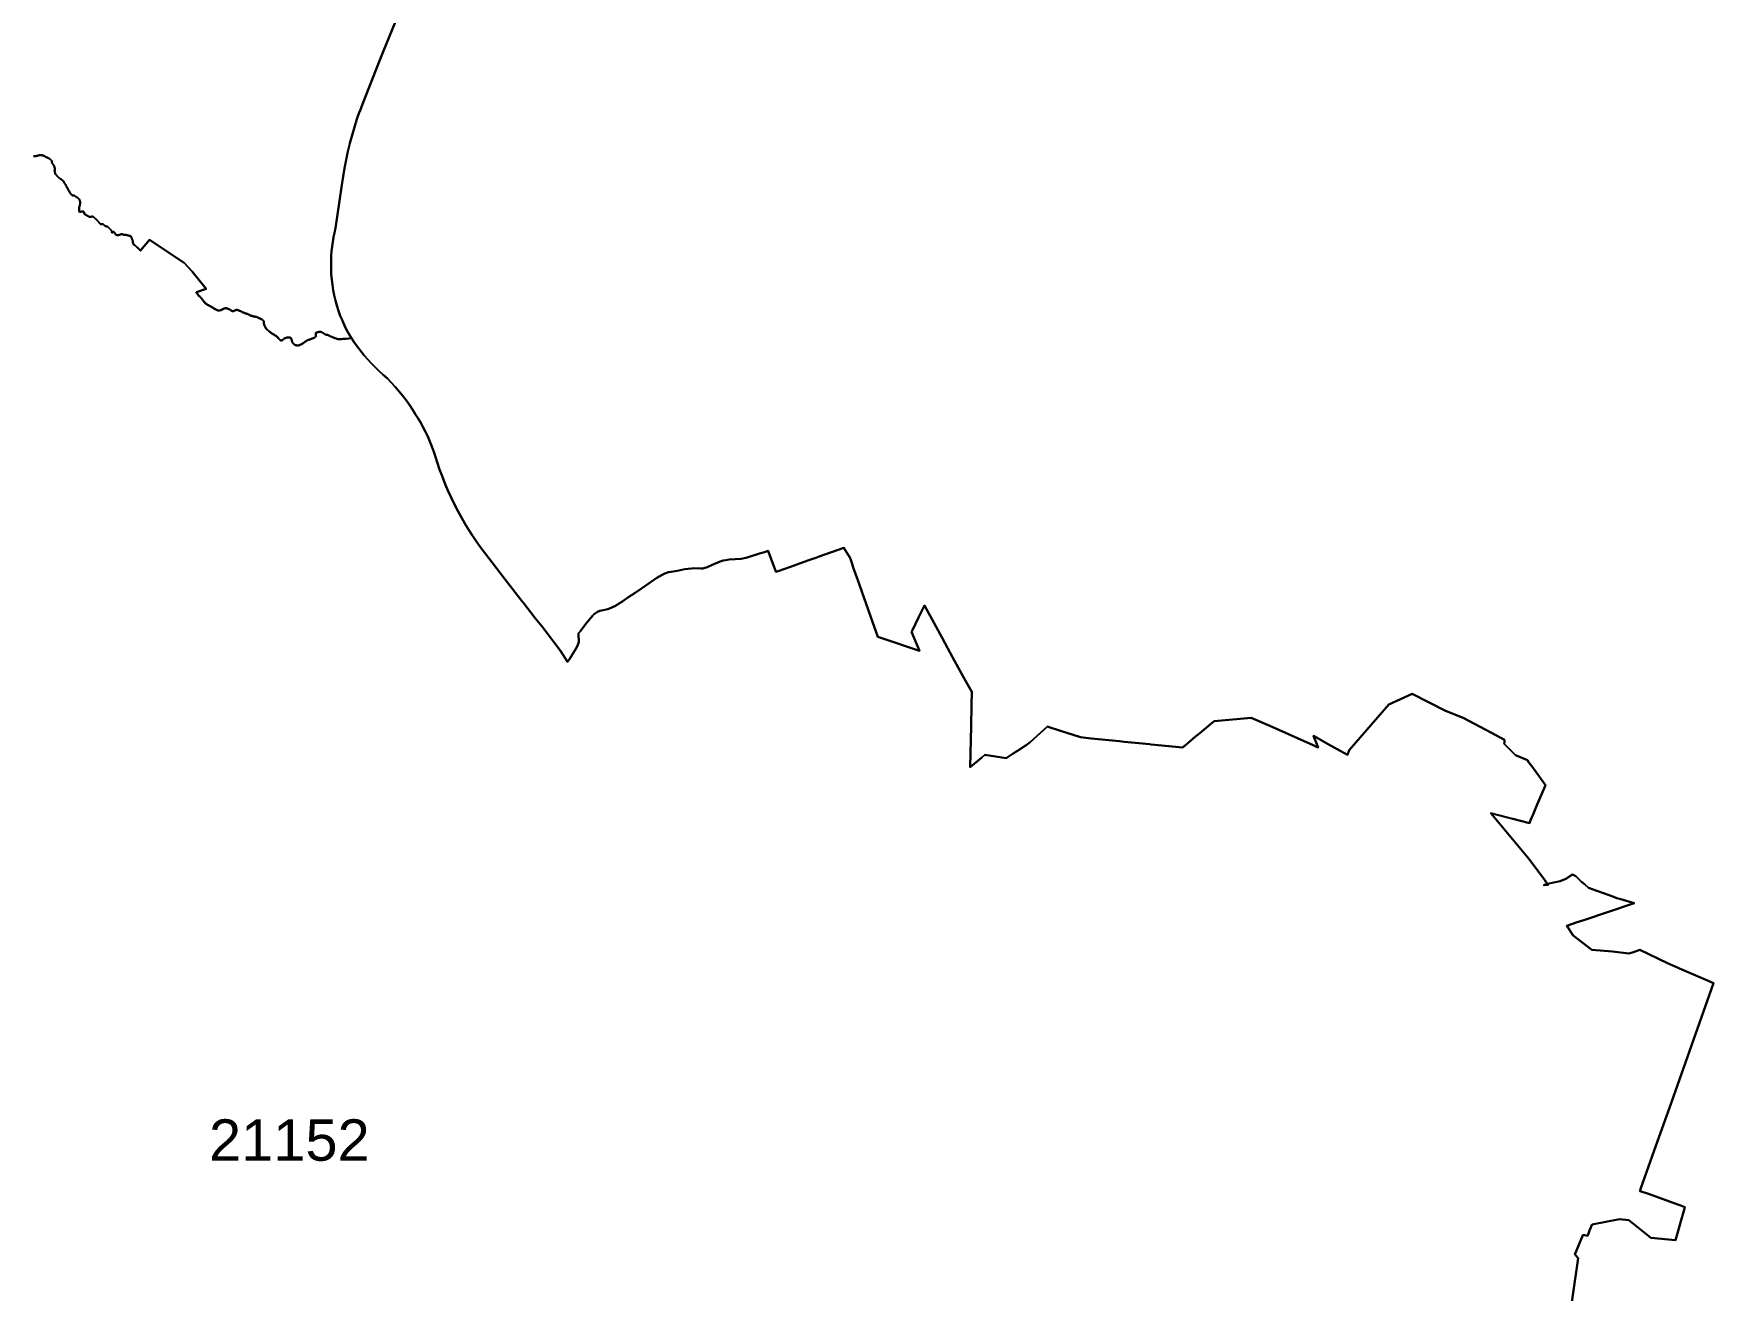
# Model space of a CAD drawing. Header units: inches. Extents: x 1341578 to 1502124, y 557203 to 748561.
# Drawn here: x 1399240 to 1420889, y 683758 to 699959 of the extents above; entities that cross this region are included whole.
import ezdxf
from ezdxf.enums import TextEntityAlignment as Align

# ---------------------------------------------------------------- set-up
doc = ezdxf.new("R2010")
doc.units = ezdxf.units.IN
doc.header["$MEASUREMENT"] = 0
doc.layers.add('Zipcode', color=7, linetype='Continuous')
doc.layers.add('ZipcodeAnno', color=7, linetype='Continuous')
doc.styles.add('Arial', font='arial.ttf')

msp = doc.modelspace()

# ---------------------------------------------------------------- linework, layer by layer
at = {"layer": 'Zipcode'}
for points in [[(1403902, 700117), (1403739, 699715), (1403696, 699608), (1403480, 699050), (1403443, 698954), (1403442, 698954), (1403406, 698858), (1403374, 698754), (1403374, 698754), (1403344, 698650), (1403344, 698650), (1403317, 698545), (1403317, 698544), (1403291, 698439), (1403268, 698333), (1403268, 698333), (1403248, 698226), (1403248, 698226), (1403229, 698119), (1403229, 698119), (1403213, 698011), (1403209, 697981), (1403130, 697450), (1403117, 697392), (1403105, 697334), (1403095, 697275), (1403087, 697216), (1403081, 697156), (1403081, 697156), (1403076, 697096), (1403076, 697096), (1403074, 697036), (1403074, 697036), (1403073, 696976), (1403074, 696914), (1403077, 696852), (1403082, 696790), (1403090, 696721), (1403090, 696721), (1403101, 696653), (1403101, 696653), (1403114, 696586), (1403114, 696586), (1403130, 696519), (1403130, 696519), (1403149, 696452), (1403149, 696452), (1403170, 696387), (1403170, 696387), (1403193, 696322), (1403193, 696322), (1403219, 696259), (1403219, 696258), (1403248, 696196), (1403248, 696196), (1403278, 696134), (1403278, 696134), (1403311, 696074), (1403338, 696032), (1403269, 696026), (1403248, 696025), (1403227, 696023), (1403210, 696022), (1403195, 696021), (1403182, 696021), (1403179, 696021), (1403175, 696021), (1403171, 696021), (1403166, 696021), (1403162, 696022), (1403158, 696022), (1403154, 696024), (1403150, 696024), (1403147, 696026), (1403145, 696026), (1403143, 696027), (1403137, 696029), (1403134, 696030), (1403131, 696031), (1403127, 696032), (1403124, 696033), (1403119, 696035), (1403115, 696037), (1403111, 696039), (1403108, 696040), (1403105, 696041), (1403102, 696042), (1403099, 696043), (1403095, 696044), (1403092, 696046), (1403088, 696047), (1403083, 696050), (1403080, 696051), (1403078, 696052), (1403074, 696054), (1403070, 696056), (1403067, 696056), (1403063, 696058), (1403059, 696059), (1403056, 696061), (1403052, 696063), (1403049, 696064), (1403046, 696066), (1403042, 696068), (1403039, 696070), (1403036, 696072), (1403033, 696073), (1403030, 696075), (1403027, 696076), (1403023, 696077), (1403020, 696077), (1403016, 696076), (1403013, 696076), (1403010, 696077), (1403007, 696077), (1403003, 696079), (1403000, 696081), (1402997, 696083), (1402994, 696085), (1402991, 696087), (1402988, 696089), (1402985, 696090), (1402982, 696092), (1402979, 696094), (1402976, 696097), (1402973, 696099), (1402970, 696101), (1402967, 696103), (1402964, 696105), (1402961, 696106), (1402959, 696108), (1402956, 696109), (1402953, 696110), (1402951, 696111), (1402939, 696113), (1402932, 696113), (1402924, 696113), (1402916, 696113), (1402909, 696112), (1402901, 696110), (1402889, 696108), (1402883, 696106), (1402879, 696102), (1402877, 696097), (1402877, 696087), (1402877, 696078), (1402877, 696078), (1402877, 696068), (1402876, 696060), (1402874, 696051), (1402868, 696044), (1402859, 696038), (1402854, 696036), (1402845, 696033), (1402837, 696030), (1402834, 696029), (1402827, 696027), (1402820, 696025), (1402819, 696025), (1402816, 696023), (1402812, 696022), (1402809, 696021), (1402806, 696019), (1402803, 696017), (1402799, 696016), (1402796, 696014), (1402792, 696013), (1402789, 696012), (1402785, 696011), (1402782, 696010), (1402778, 696010), (1402774, 696008), (1402771, 696007), (1402767, 696005), (1402765, 696003), (1402762, 696002), (1402758, 696000), (1402758, 696000), (1402751, 695995), (1402744, 695990), (1402737, 695985), (1402729, 695978), (1402723, 695973), (1402715, 695968), (1402707, 695963), (1402706, 695962), (1402699, 695958), (1402693, 695954), (1402685, 695950), (1402677, 695945), (1402668, 695942), (1402664, 695942), (1402661, 695941), (1402652, 695939), (1402644, 695939), (1402633, 695940), (1402626, 695941), (1402616, 695943), (1402608, 695947), (1402607, 695948), (1402605, 695949), (1402602, 695951), (1402599, 695953), (1402597, 695954), (1402594, 695957), (1402591, 695959), (1402589, 695962), (1402586, 695965), (1402584, 695967), (1402582, 695970), (1402580, 695972), (1402578, 695975), (1402576, 695978), (1402575, 695982), (1402573, 695985), (1402572, 695988), (1402571, 695992), (1402570, 695995), (1402569, 695999), (1402567, 696002), (1402566, 696006), (1402565, 696009), (1402564, 696013), (1402564, 696016), (1402563, 696019), (1402563, 696023), (1402561, 696027), (1402560, 696030), (1402560, 696030), (1402559, 696032), (1402557, 696033), (1402550, 696038), (1402543, 696041), (1402534, 696043), (1402526, 696043), (1402519, 696043), (1402512, 696042), (1402501, 696040), (1402493, 696038), (1402493, 696038), (1402493, 696038), (1402486, 696035), (1402477, 696032), (1402476, 696031), (1402470, 696028), (1402462, 696022), (1402457, 696016), (1402452, 696012), (1402452, 696011), (1402445, 696006), (1402438, 696004), (1402431, 696004), (1402428, 696004), (1402423, 696005), (1402418, 696011), (1402415, 696011), (1402409, 696014), (1402404, 696020), (1402397, 696030), (1402392, 696036), (1402387, 696043), (1402386, 696044), (1402380, 696050), (1402372, 696056), (1402371, 696057), (1402370, 696058), (1402363, 696062), (1402357, 696066), (1402351, 696069), (1402343, 696074), (1402335, 696079), (1402327, 696083), (1402319, 696088), (1402312, 696093), (1402306, 696098), (1402299, 696103), (1402292, 696109), (1402284, 696114), (1402277, 696120), (1402267, 696128), (1402259, 696135), (1402257, 696136), (1402254, 696140), (1402247, 696146), (1402242, 696150), (1402235, 696157), (1402231, 696164), (1402228, 696171), (1402223, 696180), (1402218, 696189), (1402215, 696198), (1402212, 696205), (1402212, 696208), (1402210, 696214), (1402210, 696215), (1402209, 696224), (1402208, 696230), (1402208, 696234), (1402208, 696240), (1402208, 696242), (1402209, 696250), (1402206, 696255), (1402205, 696256), (1402199, 696262), (1402192, 696268), (1402186, 696272), (1402177, 696277), (1402171, 696280), (1402164, 696284), (1402157, 696287), (1402151, 696290), (1402144, 696293), (1402137, 696295), (1402129, 696299), (1402119, 696303), (1402110, 696307), (1402102, 696310), (1402101, 696310), (1402092, 696312), (1402089, 696313), (1402084, 696313), (1402075, 696314), (1402067, 696315), (1402066, 696316), (1402061, 696317), (1402051, 696321), (1402045, 696323), (1402037, 696327), (1402036, 696327), (1402027, 696331), (1402017, 696336), (1402011, 696338), (1402003, 696342), (1401995, 696345), (1401986, 696348), (1401979, 696350), (1401971, 696353), (1401963, 696356), (1401953, 696360), (1401946, 696363), (1401939, 696366), (1401930, 696370), (1401921, 696375), (1401913, 696379), (1401905, 696383), (1401895, 696387), (1401885, 696390), (1401877, 696393), (1401872, 696395), (1401863, 696398), (1401854, 696398), (1401845, 696396), (1401838, 696393), (1401832, 696389), (1401825, 696384), (1401822, 696383), (1401817, 696381), (1401810, 696380), (1401801, 696381), (1401794, 696384), (1401785, 696390), (1401777, 696396), (1401774, 696398), (1401771, 696400), (1401770, 696401), (1401763, 696406), (1401756, 696409), (1401749, 696411), (1401741, 696414), (1401732, 696416), (1401723, 696418), (1401717, 696418), (1401710, 696418), (1401702, 696417), (1401695, 696416), (1401687, 696413), (1401679, 696408), (1401672, 696405), (1401664, 696400), (1401656, 696396), (1401648, 696393), (1401645, 696392), (1401638, 696389), (1401631, 696388), (1401621, 696388), (1401615, 696389), (1401614, 696390), (1401607, 696393), (1401606, 696394), (1401600, 696396), (1401591, 696401), (1401583, 696405), (1401576, 696409), (1401569, 696413), (1401561, 696419), (1401554, 696424), (1401553, 696425), (1401545, 696430), (1401539, 696434), (1401533, 696436), (1401531, 696438), (1401523, 696442), (1401514, 696447), (1401507, 696451), (1401499, 696455), (1401492, 696459), (1401483, 696464), (1401479, 696466), (1401475, 696469), (1401470, 696473), (1401463, 696477), (1401457, 696482), (1401450, 696488), (1401444, 696494), (1401437, 696501), (1401433, 696506), (1401428, 696514), (1401423, 696521), (1401418, 696528), (1401412, 696536), (1401406, 696544), (1401401, 696551), (1401394, 696558), (1401388, 696565), (1401380, 696572), (1401374, 696578), (1401366, 696585), (1401357, 696594), (1401351, 696602), (1401346, 696609), (1401343, 696613), (1401341, 696622), (1401339, 696626), (1401462, 696667), (1401282, 696893), (1401181, 697005), (1400732, 697300), (1400616, 697161), (1400614, 697164), (1400611, 697168), (1400606, 697173), (1400603, 697176), (1400599, 697180), (1400596, 697184), (1400592, 697187), (1400588, 697191), (1400583, 697196), (1400578, 697200), (1400573, 697204), (1400569, 697208), (1400565, 697212), (1400561, 697216), (1400557, 697221), (1400555, 697225), (1400550, 697229), (1400546, 697232), (1400541, 697232), (1400536, 697234), (1400531, 697238), (1400529, 697242), (1400526, 697247), (1400525, 697252), (1400523, 697259), (1400521, 697265), (1400520, 697270), (1400519, 697276), (1400518, 697282), (1400517, 697287), (1400516, 697293), (1400514, 697299), (1400512, 697304), (1400510, 697310), (1400507, 697315), (1400505, 697321), (1400503, 697326), (1400501, 697331), (1400499, 697336), (1400497, 697342), (1400493, 697347), (1400488, 697348), (1400487, 697349), (1400482, 697350), (1400476, 697351), (1400471, 697352), (1400465, 697355), (1400460, 697357), (1400455, 697358), (1400450, 697359), (1400444, 697360), (1400438, 697362), (1400433, 697363), (1400428, 697363), (1400422, 697364), (1400417, 697364), (1400411, 697364), (1400406, 697365), (1400400, 697367), (1400395, 697369), (1400389, 697371), (1400384, 697372), (1400378, 697372), (1400372, 697372), (1400367, 697372), (1400361, 697371), (1400357, 697369), (1400351, 697367), (1400346, 697365), (1400342, 697364), (1400336, 697362), (1400330, 697360), (1400325, 697360), (1400320, 697361), (1400314, 697361), (1400309, 697361), (1400304, 697363), (1400300, 697367), (1400297, 697372), (1400294, 697377), (1400291, 697382), (1400288, 697387), (1400285, 697392), (1400282, 697396), (1400278, 697400), (1400273, 697403), (1400268, 697403), (1400265, 697398), (1400261, 697394), (1400255, 697394), (1400250, 697396), (1400248, 697401), (1400248, 697407), (1400248, 697413), (1400246, 697418), (1400243, 697423), (1400239, 697427), (1400235, 697430), (1400230, 697434), (1400226, 697437), (1400226, 697438), (1400221, 697442), (1400218, 697446), (1400213, 697451), (1400209, 697456), (1400205, 697460), (1400201, 697464), (1400196, 697468), (1400191, 697471), (1400186, 697473), (1400180, 697474), (1400179, 697474), (1400175, 697474), (1400170, 697475), (1400165, 697477), (1400161, 697480), (1400157, 697483), (1400153, 697487), (1400149, 697491), (1400145, 697495), (1400140, 697498), (1400135, 697501), (1400130, 697502), (1400124, 697502), (1400119, 697502), (1400113, 697502), (1400108, 697502), (1400102, 697504), (1400098, 697507), (1400094, 697511), (1400090, 697515), (1400087, 697519), (1400083, 697524), (1400080, 697528), (1400076, 697532), (1400072, 697536), (1400068, 697540), (1400064, 697544), (1400061, 697549), (1400058, 697553), (1400054, 697557), (1400051, 697562), (1400047, 697566), (1400042, 697569), (1400037, 697571), (1400032, 697574), (1400028, 697579), (1400024, 697585), (1400021, 697589), (1400017, 697593), (1400014, 697597), (1400009, 697599), (1400003, 697600), (1399997, 697600), (1399992, 697600), (1399987, 697599), (1399981, 697599), (1399975, 697599), (1399969, 697599), (1399963, 697599), (1399958, 697599), (1399953, 697601), (1399947, 697603), (1399943, 697606), (1399938, 697609), (1399933, 697612), (1399928, 697616), (1399923, 697618), (1399917, 697621), (1399912, 697623), (1399906, 697625), (1399900, 697627), (1399895, 697630), (1399893, 697636), (1399893, 697641), (1399893, 697646), (1399893, 697652), (1399891, 697657), (1399889, 697662), (1399885, 697666), (1399880, 697666), (1399874, 697666), (1399868, 697666), (1399863, 697666), (1399858, 697665), (1399853, 697662), (1399848, 697660), (1399842, 697660), (1399836, 697661), (1399832, 697663), (1399828, 697668), (1399826, 697673), (1399826, 697678), (1399826, 697684), (1399826, 697689), (1399826, 697695), (1399827, 697701), (1399827, 697706), (1399828, 697712), (1399829, 697717), (1399829, 697723), (1399830, 697728), (1399831, 697734), (1399833, 697739), (1399835, 697744), (1399836, 697749), (1399838, 697755), (1399839, 697762), (1399839, 697767), (1399839, 697774), (1399839, 697781), (1399839, 697786), (1399840, 697791), (1399839, 697797), (1399838, 697803), (1399836, 697808), (1399833, 697813), (1399830, 697818), (1399828, 697823), (1399824, 697828), (1399820, 697832), (1399819, 697834), (1399816, 697836), (1399812, 697840), (1399807, 697843), (1399803, 697846), (1399798, 697849), (1399794, 697852), (1399789, 697854), (1399785, 697857), (1399781, 697861), (1399776, 697864), (1399772, 697866), (1399767, 697869), (1399761, 697870), (1399756, 697871), (1399750, 697871), (1399744, 697872), (1399739, 697875), (1399734, 697879), (1399729, 697883), (1399724, 697887), (1399720, 697891), (1399717, 697895), (1399714, 697900), (1399711, 697905), (1399708, 697909), (1399704, 697915), (1399701, 697920), (1399698, 697926), (1399695, 697931), (1399692, 697937), (1399689, 697942), (1399687, 697947), (1399684, 697951), (1399682, 697956), (1399680, 697960), (1399677, 697966), (1399674, 697972), (1399671, 697976), (1399669, 697980), (1399666, 697986), (1399663, 697991), (1399660, 697997), (1399657, 698002), (1399654, 698007), (1399651, 698012), (1399647, 698016), (1399644, 698021), (1399641, 698026), (1399638, 698031), (1399635, 698036), (1399633, 698041), (1399631, 698046), (1399628, 698051), (1399624, 698056), (1399620, 698060), (1399616, 698064), (1399612, 698067), (1399607, 698070), (1399603, 698074), (1399598, 698077), (1399593, 698081), (1399588, 698084), (1399583, 698088), (1399578, 698091), (1399574, 698094), (1399569, 698098), (1399565, 698102), (1399561, 698106), (1399557, 698110), (1399553, 698114), (1399549, 698118), (1399545, 698122), (1399541, 698127), (1399541, 698127), (1399538, 698131), (1399534, 698136), (1399530, 698140), (1399527, 698144), (1399523, 698149), (1399520, 698154), (1399518, 698159), (1399516, 698164), (1399514, 698170), (1399513, 698175), (1399512, 698181), (1399511, 698187), (1399511, 698192), (1399512, 698198), (1399512, 698203), (1399512, 698209), (1399512, 698214), (1399512, 698220), (1399512, 698225), (1399511, 698232), (1399510, 698237), (1399508, 698242), (1399506, 698247), (1399504, 698252), (1399501, 698257), (1399499, 698262), (1399496, 698267), (1399492, 698271), (1399488, 698275), (1399485, 698279), (1399482, 698284), (1399480, 698288), (1399478, 698293), (1399476, 698299), (1399476, 698305), (1399475, 698310), (1399475, 698315), (1399474, 698321), (1399471, 698325), (1399467, 698329), (1399462, 698333), (1399459, 698336), (1399454, 698339), (1399450, 698343), (1399446, 698345), (1399441, 698348), (1399436, 698351), (1399431, 698354), (1399427, 698357), (1399422, 698359), (1399417, 698362), (1399411, 698364), (1399405, 698366), (1399400, 698368), (1399394, 698371), (1399390, 698374), (1399385, 698377), (1399380, 698380), (1399375, 698383), (1399370, 698384), (1399365, 698386), (1399359, 698387), (1399354, 698389), (1399348, 698390), (1399343, 698392), (1399338, 698394), (1399332, 698394), (1399326, 698394), (1399321, 698394), (1399316, 698394), (1399310, 698392), (1399306, 698389), (1399301, 698388), (1399295, 698387), (1399289, 698385), (1399284, 698384), (1399279, 698383), (1399273, 698381), (1399273, 698381), (1399267, 698380), (1399262, 698380), (1399256, 698380), (1399249, 698380), (1399244, 698380), (1399239, 698381)], [(1419014, 683249), (1419144, 684173), (1419116, 684208), (1419105, 684223), (1419205, 684472), (1419232, 684469), (1419267, 684464), (1419278, 684492), (1419293, 684532), (1419307, 684568), (1419322, 684605), (1419327, 684606), (1419677, 684676), (1419799, 684662), (1420056, 684457), (1420081, 684436), (1420402, 684404), (1420515, 684816), (1420520, 684832), (1420454, 684856), (1420418, 684869), (1420053, 685004), (1419958, 685034), (1419942, 685039), (1419944, 685046), (1419955, 685077), (1420147, 685620), (1420321, 686113), (1420889, 687721), (1420811, 687754), (1420453, 687909), (1420433, 687918), (1420297, 687977), (1419941, 688148), (1419857, 688120), (1419797, 688100), (1419588, 688129), (1419322, 688149), (1419082, 688335), (1419001, 688459), (1419133, 688504), (1419220, 688533), (1419867, 688751), (1419695, 688800), (1419661, 688810), (1419644, 688816), (1419644, 688816), (1419593, 688834), (1419278, 688948), (1419229, 688996), (1419187, 689026), (1419142, 689072), (1419116, 689099), (1419072, 689121), (1418986, 689065), (1418915, 689035), (1418749, 689000), (1418759, 688987), (1418703, 688981), (1418740, 689001), (1418746, 689004), (1418738, 689015), (1418736, 689018), (1418729, 689027), (1418715, 689046), (1418514, 689316), (1418019, 689912), (1418051, 689903), (1418305, 689838), (1418518, 689782), (1418527, 689806), (1418545, 689848), (1418561, 689886), (1418606, 689992), (1418723, 690270), (1418549, 690514), (1418512, 690565), (1418491, 690595), (1418337, 690657), (1418193, 690804), (1418195, 690822), (1418198, 690857), (1418029, 690946), (1417664, 691138), (1417435, 691231), (1417008, 691450), (1416706, 691312), (1416193, 690724), (1416174, 690662), (1416124, 690689), (1415917, 690806), (1415752, 690900), (1415735, 690909), (1415793, 690757), (1415765, 690769), (1415730, 690785), (1415172, 691034), (1414932, 691141), (1414453, 691096), (1414408, 691058), (1414271, 690943), (1414270, 690942), (1414250, 690925), (1414216, 690897), (1414116, 690813), (1414086, 690788), (1414048, 690756), (1413962, 690764), (1413644, 690796), (1413622, 690798), (1413483, 690812), (1413294, 690831), (1413235, 690837), (1412871, 690874), (1412730, 690888), (1412460, 690977), (1412328, 691020), (1412308, 691027), (1412084, 690825), (1412030, 690788), (1411919, 690715), (1411863, 690678), (1411774, 690618), (1411501, 690660), (1411462, 690628), (1411312, 690505), (1411322, 691031), (1411328, 691296), (1411331, 691476), (1411246, 691623), (1411203, 691702), (1411109, 691875), (1411052, 691978), (1410987, 692098), (1410948, 692170), (1410845, 692361), (1410722, 692589), (1410650, 692442), (1410562, 692259), (1410556, 692246), (1410659, 692002), (1410476, 692063), (1410352, 692105), (1410121, 692182), (1410053, 692377), (1409863, 692913), (1409804, 693078), (1409784, 693137), (1409783, 693139), (1409766, 693187), (1409759, 693207), (1409682, 693332), (1409525, 693274), (1409365, 693217), (1409299, 693194), (1409289, 693191), (1409063, 693111), (1409054, 693107), (1408837, 693031), (1408807, 693020), (1408805, 693027), (1408716, 693266), (1408707, 693290), (1408658, 693275), (1408594, 693256), (1408450, 693210), (1408418, 693201), (1408357, 693190), (1408206, 693178), (1408161, 693173), (1408128, 693166), (1408089, 693155), (1407977, 693105), (1407910, 693077), (1407891, 693071), (1407863, 693064), (1407840, 693062), (1407746, 693067), (1407719, 693066), (1407633, 693054), (1407535, 693036), (1407456, 693023), (1407422, 693015), (1407377, 693000), (1407349, 692988), (1407274, 692945), (1407074, 692806), (1406992, 692751), (1406899, 692689), (1406832, 692641), (1406731, 692580), (1406664, 692549), (1406640, 692541), (1406560, 692522), (1406539, 692517), (1406506, 692504), (1406481, 692489), (1406466, 692476), (1406448, 692459), (1406373, 692371), (1406320, 692300), (1406284, 692254), (1406267, 692233), (1406264, 692229), (1406264, 692217), (1406267, 692115), (1406247, 692057), (1406217, 692005), (1406187, 691960), (1406182, 691953), (1406145, 691897), (1406121, 691861), (1406029, 692001), (1405950, 692108), (1405950, 692108), (1405870, 692215), (1405870, 692215), (1405789, 692320), (1405789, 692320), (1405706, 692424), (1405550, 692625), (1405547, 692629), (1405541, 692636), (1405319, 692923), (1404996, 693344), (1404944, 693417), (1404894, 693492), (1404845, 693567), (1404799, 693643), (1404754, 693721), (1404710, 693799), (1404669, 693879), (1404625, 693969), (1404625, 693969), (1404584, 694061), (1404545, 694153), (1404545, 694153), (1404508, 694247), (1404473, 694341), (1404473, 694341), (1404441, 694436), (1404421, 694503), (1404421, 694503), (1404398, 694570), (1404398, 694570), (1404374, 694636), (1404374, 694636), (1404347, 694701), (1404347, 694701), (1404319, 694766), (1404291, 694824), (1404291, 694825), (1404261, 694882), (1404261, 694882), (1404230, 694940), (1404230, 694940), (1404197, 694996), (1404197, 694996), (1404163, 695051), (1404124, 695113), (1404124, 695113), (1404083, 695175), (1404083, 695175), (1404040, 695234), (1404040, 695234), (1403996, 695293), (1403996, 695293), (1403949, 695350), (1403949, 695350), (1403901, 695405), (1403901, 695405), (1403851, 695459), (1403851, 695459), (1403799, 695511), (1403799, 695511), (1403746, 695561), (1403746, 695561), (1403691, 695610), (1403641, 695658), (1403641, 695658), (1403593, 695707), (1403593, 695707), (1403547, 695758), (1403547, 695758), (1403502, 695810), (1403502, 695810), (1403459, 695864), (1403459, 695864), (1403417, 695919), (1403417, 695919), (1403377, 695975), (1403377, 695975), (1403338, 696032), (1403311, 696074), (1403278, 696134), (1403278, 696134), (1403248, 696196), (1403248, 696196), (1403219, 696258), (1403219, 696259), (1403193, 696322), (1403193, 696322), (1403170, 696387), (1403170, 696387), (1403149, 696452), (1403149, 696452), (1403130, 696519), (1403130, 696519), (1403114, 696586), (1403114, 696586), (1403101, 696653), (1403101, 696653), (1403090, 696721), (1403090, 696721), (1403082, 696790), (1403077, 696852), (1403074, 696914), (1403073, 696976), (1403074, 697036), (1403074, 697036), (1403076, 697096), (1403076, 697096), (1403081, 697156), (1403081, 697156), (1403087, 697216), (1403095, 697275), (1403105, 697334), (1403117, 697392), (1403130, 697450), (1403209, 697981), (1403213, 698011), (1403229, 698119), (1403229, 698119), (1403248, 698226), (1403248, 698226), (1403268, 698333), (1403268, 698333), (1403291, 698439), (1403317, 698544), (1403317, 698545), (1403344, 698650), (1403344, 698650), (1403374, 698754), (1403374, 698754), (1403406, 698858), (1403442, 698954), (1403443, 698954), (1403480, 699050), (1403696, 699608), (1403739, 699715), (1403902, 700117)], [(1399239, 698381), (1399244, 698380), (1399249, 698380), (1399256, 698380), (1399262, 698380), (1399267, 698380), (1399273, 698381), (1399273, 698381), (1399279, 698383), (1399284, 698384), (1399289, 698385), (1399295, 698387), (1399301, 698388), (1399306, 698389), (1399310, 698392), (1399316, 698394), (1399321, 698394), (1399326, 698394), (1399332, 698394), (1399338, 698394), (1399343, 698392), (1399348, 698390), (1399354, 698389), (1399359, 698387), (1399365, 698386), (1399370, 698384), (1399375, 698383), (1399380, 698380), (1399385, 698377), (1399390, 698374), (1399394, 698371), (1399400, 698368), (1399405, 698366), (1399411, 698364), (1399417, 698362), (1399422, 698359), (1399427, 698357), (1399431, 698354), (1399436, 698351), (1399441, 698348), (1399446, 698345), (1399450, 698343), (1399454, 698339), (1399459, 698336), (1399462, 698333), (1399467, 698329), (1399471, 698325), (1399474, 698321), (1399475, 698315), (1399475, 698310), (1399476, 698305), (1399476, 698299), (1399478, 698293), (1399480, 698288), (1399482, 698284), (1399485, 698279), (1399488, 698275), (1399492, 698271), (1399496, 698267), (1399499, 698262), (1399501, 698257), (1399504, 698252), (1399506, 698247), (1399508, 698242), (1399510, 698237), (1399511, 698232), (1399512, 698225), (1399512, 698220), (1399512, 698214), (1399512, 698209), (1399512, 698203), (1399512, 698198), (1399511, 698192), (1399511, 698187), (1399512, 698181), (1399513, 698175), (1399514, 698170), (1399516, 698164), (1399518, 698159), (1399520, 698154), (1399523, 698149), (1399527, 698144), (1399530, 698140), (1399534, 698136), (1399538, 698131), (1399541, 698127), (1399541, 698127), (1399545, 698122), (1399549, 698118), (1399553, 698114), (1399557, 698110), (1399561, 698106), (1399565, 698102), (1399569, 698098), (1399574, 698094), (1399578, 698091), (1399583, 698088), (1399588, 698084), (1399593, 698081), (1399598, 698077), (1399603, 698074), (1399607, 698070), (1399612, 698067), (1399616, 698064), (1399620, 698060), (1399624, 698056), (1399628, 698051), (1399631, 698046), (1399633, 698041), (1399635, 698036), (1399638, 698031), (1399641, 698026), (1399644, 698021), (1399647, 698016), (1399651, 698012), (1399654, 698007), (1399657, 698002), (1399660, 697997), (1399663, 697991), (1399666, 697986), (1399669, 697980), (1399671, 697976), (1399674, 697972), (1399677, 697966), (1399680, 697960), (1399682, 697956), (1399684, 697951), (1399687, 697947), (1399689, 697942), (1399692, 697937), (1399695, 697931), (1399698, 697926), (1399701, 697920), (1399704, 697915), (1399708, 697909), (1399711, 697905), (1399714, 697900), (1399717, 697895), (1399720, 697891), (1399724, 697887), (1399729, 697883), (1399734, 697879), (1399739, 697875), (1399744, 697872), (1399750, 697871), (1399756, 697871), (1399761, 697870), (1399767, 697869), (1399772, 697866), (1399776, 697864), (1399781, 697861), (1399785, 697857), (1399789, 697854), (1399794, 697852), (1399798, 697849), (1399803, 697846), (1399807, 697843), (1399812, 697840), (1399816, 697836), (1399819, 697834), (1399820, 697832), (1399824, 697828), (1399828, 697823), (1399830, 697818), (1399833, 697813), (1399836, 697808), (1399838, 697803), (1399839, 697797), (1399840, 697791), (1399839, 697786), (1399839, 697781), (1399839, 697774), (1399839, 697767), (1399839, 697762), (1399838, 697755), (1399836, 697749), (1399835, 697744), (1399833, 697739), (1399831, 697734), (1399830, 697728), (1399829, 697723), (1399829, 697717), (1399828, 697712), (1399827, 697706), (1399827, 697701), (1399826, 697695), (1399826, 697689), (1399826, 697684), (1399826, 697678), (1399826, 697673), (1399828, 697668), (1399832, 697663), (1399836, 697661), (1399842, 697660), (1399848, 697660), (1399853, 697662), (1399858, 697665), (1399863, 697666), (1399868, 697666), (1399874, 697666), (1399880, 697666), (1399885, 697666), (1399889, 697662), (1399891, 697657), (1399893, 697652), (1399893, 697646), (1399893, 697641), (1399893, 697636), (1399895, 697630), (1399900, 697627), (1399906, 697625), (1399912, 697623), (1399917, 697621), (1399923, 697618), (1399928, 697616), (1399933, 697612), (1399938, 697609), (1399943, 697606), (1399947, 697603), (1399953, 697601), (1399958, 697599), (1399963, 697599), (1399969, 697599), (1399975, 697599), (1399981, 697599), (1399987, 697599), (1399992, 697600), (1399997, 697600), (1400003, 697600), (1400009, 697599), (1400014, 697597), (1400017, 697593), (1400021, 697589), (1400024, 697585), (1400028, 697579), (1400032, 697574), (1400037, 697571), (1400042, 697569), (1400047, 697566), (1400051, 697562), (1400054, 697557), (1400058, 697553), (1400061, 697549), (1400064, 697544), (1400068, 697540), (1400072, 697536), (1400076, 697532), (1400080, 697528), (1400083, 697524), (1400087, 697519), (1400090, 697515), (1400094, 697511), (1400098, 697507), (1400102, 697504), (1400108, 697502), (1400113, 697502), (1400119, 697502), (1400124, 697502), (1400130, 697502), (1400135, 697501), (1400140, 697498), (1400145, 697495), (1400149, 697491), (1400153, 697487), (1400157, 697483), (1400161, 697480), (1400165, 697477), (1400170, 697475), (1400175, 697474), (1400179, 697474), (1400180, 697474), (1400186, 697473), (1400191, 697471), (1400196, 697468), (1400201, 697464), (1400205, 697460), (1400209, 697456), (1400213, 697451), (1400218, 697446), (1400221, 697442), (1400226, 697438), (1400226, 697437), (1400230, 697434), (1400235, 697430), (1400239, 697427), (1400243, 697423), (1400246, 697418), (1400248, 697413), (1400248, 697407), (1400248, 697401), (1400250, 697396), (1400255, 697394), (1400261, 697394), (1400265, 697398), (1400268, 697403), (1400273, 697403), (1400278, 697400), (1400282, 697396), (1400285, 697392), (1400288, 697387), (1400291, 697382), (1400294, 697377), (1400297, 697372), (1400300, 697367), (1400304, 697363), (1400309, 697361), (1400314, 697361), (1400320, 697361), (1400325, 697360), (1400330, 697360), (1400336, 697362), (1400342, 697364), (1400346, 697365), (1400351, 697367), (1400357, 697369), (1400361, 697371), (1400367, 697372), (1400372, 697372), (1400378, 697372), (1400384, 697372), (1400389, 697371), (1400395, 697369), (1400400, 697367), (1400406, 697365), (1400411, 697364), (1400417, 697364), (1400422, 697364), (1400428, 697363), (1400433, 697363), (1400438, 697362), (1400444, 697360), (1400450, 697359), (1400455, 697358), (1400460, 697357), (1400465, 697355), (1400471, 697352), (1400476, 697351), (1400482, 697350), (1400487, 697349), (1400488, 697348), (1400493, 697347), (1400497, 697342), (1400499, 697336), (1400501, 697331), (1400503, 697326), (1400505, 697321), (1400507, 697315), (1400510, 697310), (1400512, 697304), (1400514, 697299), (1400516, 697293), (1400517, 697287), (1400518, 697282), (1400519, 697276), (1400520, 697270), (1400521, 697265), (1400523, 697259), (1400525, 697252), (1400526, 697247), (1400529, 697242), (1400531, 697238), (1400536, 697234), (1400541, 697232), (1400546, 697232), (1400550, 697229), (1400555, 697225), (1400557, 697221), (1400561, 697216), (1400565, 697212), (1400569, 697208), (1400573, 697204), (1400578, 697200), (1400583, 697196), (1400588, 697191), (1400592, 697187), (1400596, 697184), (1400599, 697180), (1400603, 697176), (1400606, 697173), (1400611, 697168), (1400614, 697164), (1400616, 697161), (1400732, 697300), (1401181, 697005), (1401282, 696893), (1401462, 696667), (1401339, 696626), (1401341, 696622), (1401343, 696613), (1401346, 696609), (1401351, 696602), (1401357, 696594), (1401366, 696585), (1401374, 696578), (1401380, 696572), (1401388, 696565), (1401394, 696558), (1401401, 696551), (1401406, 696544), (1401412, 696536), (1401418, 696528), (1401423, 696521), (1401428, 696514), (1401433, 696506), (1401437, 696501), (1401444, 696494), (1401450, 696488), (1401457, 696482), (1401463, 696477), (1401470, 696473), (1401475, 696469), (1401479, 696466), (1401483, 696464), (1401492, 696459), (1401499, 696455), (1401507, 696451), (1401514, 696447), (1401523, 696442), (1401531, 696438), (1401533, 696436), (1401539, 696434), (1401545, 696430), (1401553, 696425), (1401554, 696424), (1401561, 696419), (1401569, 696413), (1401576, 696409), (1401583, 696405), (1401591, 696401), (1401600, 696396), (1401606, 696394), (1401607, 696393), (1401614, 696390), (1401615, 696389), (1401621, 696388), (1401631, 696388), (1401638, 696389), (1401645, 696392), (1401648, 696393), (1401656, 696396), (1401664, 696400), (1401672, 696405), (1401679, 696408), (1401687, 696413), (1401695, 696416), (1401702, 696417), (1401710, 696418), (1401717, 696418), (1401723, 696418), (1401732, 696416), (1401741, 696414), (1401749, 696411), (1401756, 696409), (1401763, 696406), (1401770, 696401), (1401771, 696400), (1401774, 696398), (1401777, 696396), (1401785, 696390), (1401794, 696384), (1401801, 696381), (1401810, 696380), (1401817, 696381), (1401822, 696383), (1401825, 696384), (1401832, 696389), (1401838, 696393), (1401845, 696396), (1401854, 696398), (1401863, 696398), (1401872, 696395), (1401877, 696393), (1401885, 696390), (1401895, 696387), (1401905, 696383), (1401913, 696379), (1401921, 696375), (1401930, 696370), (1401939, 696366), (1401946, 696363), (1401953, 696360), (1401963, 696356), (1401971, 696353), (1401979, 696350), (1401986, 696348), (1401995, 696345), (1402003, 696342), (1402011, 696338), (1402017, 696336), (1402027, 696331), (1402036, 696327), (1402037, 696327), (1402045, 696323), (1402051, 696321), (1402061, 696317), (1402066, 696316), (1402067, 696315), (1402075, 696314), (1402084, 696313), (1402089, 696313), (1402092, 696312), (1402101, 696310), (1402102, 696310), (1402110, 696307), (1402119, 696303), (1402129, 696299), (1402137, 696295), (1402144, 696293), (1402151, 696290), (1402157, 696287), (1402164, 696284), (1402171, 696280), (1402177, 696277), (1402186, 696272), (1402192, 696268), (1402199, 696262), (1402205, 696256), (1402206, 696255), (1402209, 696250), (1402208, 696242), (1402208, 696240), (1402208, 696234), (1402208, 696230), (1402209, 696224), (1402210, 696215), (1402210, 696214), (1402212, 696208), (1402212, 696205), (1402215, 696198), (1402218, 696189), (1402223, 696180), (1402228, 696171), (1402231, 696164), (1402235, 696157), (1402242, 696150), (1402247, 696146), (1402254, 696140), (1402257, 696136), (1402259, 696135), (1402267, 696128), (1402277, 696120), (1402284, 696114), (1402292, 696109), (1402299, 696103), (1402306, 696098), (1402312, 696093), (1402319, 696088), (1402327, 696083), (1402335, 696079), (1402343, 696074), (1402351, 696069), (1402357, 696066), (1402363, 696062), (1402370, 696058), (1402371, 696057), (1402372, 696056), (1402380, 696050), (1402386, 696044), (1402387, 696043), (1402392, 696036), (1402397, 696030), (1402404, 696020), (1402409, 696014), (1402415, 696011), (1402418, 696011), (1402423, 696005), (1402428, 696004), (1402431, 696004), (1402438, 696004), (1402445, 696006), (1402452, 696011), (1402452, 696012), (1402457, 696016), (1402462, 696022), (1402470, 696028), (1402476, 696031), (1402477, 696032), (1402486, 696035), (1402493, 696038), (1402493, 696038), (1402493, 696038), (1402501, 696040), (1402512, 696042), (1402519, 696043), (1402526, 696043), (1402534, 696043), (1402543, 696041), (1402550, 696038), (1402557, 696033), (1402559, 696032), (1402560, 696030), (1402560, 696030), (1402561, 696027), (1402563, 696023), (1402563, 696019), (1402564, 696016), (1402564, 696013), (1402565, 696009), (1402566, 696006), (1402567, 696002), (1402569, 695999), (1402570, 695995), (1402571, 695992), (1402572, 695988), (1402573, 695985), (1402575, 695982), (1402576, 695978), (1402578, 695975), (1402580, 695972), (1402582, 695970), (1402584, 695967), (1402586, 695965), (1402589, 695962), (1402591, 695959), (1402594, 695957), (1402597, 695954), (1402599, 695953), (1402602, 695951), (1402605, 695949), (1402607, 695948), (1402608, 695947), (1402616, 695943), (1402626, 695941), (1402633, 695940), (1402644, 695939), (1402652, 695939), (1402661, 695941), (1402664, 695942), (1402668, 695942), (1402677, 695945), (1402685, 695950), (1402693, 695954), (1402699, 695958), (1402706, 695962), (1402707, 695963), (1402715, 695968), (1402723, 695973), (1402729, 695978), (1402737, 695985), (1402744, 695990), (1402751, 695995), (1402758, 696000), (1402758, 696000), (1402762, 696002), (1402765, 696003), (1402767, 696005), (1402771, 696007), (1402774, 696008), (1402778, 696010), (1402782, 696010), (1402785, 696011), (1402789, 696012), (1402792, 696013), (1402796, 696014), (1402799, 696016), (1402803, 696017), (1402806, 696019), (1402809, 696021), (1402812, 696022), (1402816, 696023), (1402819, 696025), (1402820, 696025), (1402827, 696027), (1402834, 696029), (1402837, 696030), (1402845, 696033), (1402854, 696036), (1402859, 696038), (1402868, 696044), (1402874, 696051), (1402876, 696060), (1402877, 696068), (1402877, 696078), (1402877, 696078), (1402877, 696087), (1402877, 696097), (1402879, 696102), (1402883, 696106), (1402889, 696108), (1402901, 696110), (1402909, 696112), (1402916, 696113), (1402924, 696113), (1402932, 696113), (1402939, 696113), (1402951, 696111), (1402953, 696110), (1402956, 696109), (1402959, 696108), (1402961, 696106), (1402964, 696105), (1402967, 696103), (1402970, 696101), (1402973, 696099), (1402976, 696097), (1402979, 696094), (1402982, 696092), (1402985, 696090), (1402988, 696089), (1402991, 696087), (1402994, 696085), (1402997, 696083), (1403000, 696081), (1403003, 696079), (1403007, 696077), (1403010, 696077), (1403013, 696076), (1403016, 696076), (1403020, 696077), (1403023, 696077), (1403027, 696076), (1403030, 696075), (1403033, 696073), (1403036, 696072), (1403039, 696070), (1403042, 696068), (1403046, 696066), (1403049, 696064), (1403052, 696063), (1403056, 696061), (1403059, 696059), (1403063, 696058), (1403067, 696056), (1403070, 696056), (1403074, 696054), (1403078, 696052), (1403080, 696051), (1403083, 696050), (1403088, 696047), (1403092, 696046), (1403095, 696044), (1403099, 696043), (1403102, 696042), (1403105, 696041), (1403108, 696040), (1403111, 696039), (1403115, 696037), (1403119, 696035), (1403124, 696033), (1403127, 696032), (1403131, 696031), (1403134, 696030), (1403137, 696029), (1403143, 696027), (1403145, 696026), (1403147, 696026), (1403150, 696024), (1403154, 696024), (1403158, 696022), (1403162, 696022), (1403166, 696021), (1403171, 696021), (1403175, 696021), (1403179, 696021), (1403182, 696021), (1403195, 696021), (1403210, 696022), (1403227, 696023), (1403248, 696025), (1403269, 696026), (1403338, 696032), (1403377, 695975), (1403377, 695975), (1403417, 695919), (1403417, 695919), (1403459, 695864), (1403459, 695864), (1403502, 695810), (1403502, 695810), (1403547, 695758), (1403547, 695758), (1403593, 695707), (1403593, 695707), (1403641, 695658), (1403641, 695658), (1403691, 695610), (1403746, 695561), (1403746, 695561), (1403799, 695511), (1403799, 695511), (1403851, 695459), (1403851, 695459), (1403901, 695405), (1403901, 695405), (1403949, 695350), (1403949, 695350), (1403996, 695293), (1403996, 695293), (1404040, 695234), (1404040, 695234), (1404083, 695175), (1404083, 695175), (1404124, 695113), (1404124, 695113), (1404163, 695051), (1404197, 694996), (1404197, 694996), (1404230, 694940), (1404230, 694940), (1404261, 694882), (1404261, 694882), (1404291, 694825), (1404291, 694824), (1404319, 694766), (1404347, 694701), (1404347, 694701), (1404374, 694636), (1404374, 694636), (1404398, 694570), (1404398, 694570), (1404421, 694503), (1404421, 694503), (1404441, 694436), (1404473, 694341), (1404473, 694341), (1404508, 694247), (1404545, 694153), (1404545, 694153), (1404584, 694061), (1404625, 693969), (1404625, 693969), (1404669, 693879), (1404710, 693799), (1404754, 693721), (1404799, 693643), (1404845, 693567), (1404894, 693492), (1404944, 693417), (1404996, 693344), (1405319, 692923), (1405541, 692636), (1405547, 692629), (1405550, 692625), (1405706, 692424), (1405789, 692320), (1405789, 692320), (1405870, 692215), (1405870, 692215), (1405950, 692108), (1405950, 692108), (1406029, 692001), (1406121, 691861), (1406145, 691897), (1406182, 691953), (1406187, 691960), (1406217, 692005), (1406247, 692057), (1406267, 692115), (1406264, 692217), (1406264, 692229), (1406267, 692233), (1406284, 692254), (1406320, 692300), (1406373, 692371), (1406448, 692459), (1406466, 692476), (1406481, 692489), (1406506, 692504), (1406539, 692517), (1406560, 692522), (1406640, 692541), (1406664, 692549), (1406731, 692580), (1406832, 692641), (1406899, 692689), (1406992, 692751), (1407074, 692806), (1407274, 692945), (1407349, 692988), (1407377, 693000), (1407422, 693015), (1407456, 693023), (1407535, 693036), (1407633, 693054), (1407719, 693066), (1407746, 693067), (1407840, 693062), (1407863, 693064), (1407891, 693071), (1407910, 693077), (1407977, 693105), (1408089, 693155), (1408128, 693166), (1408161, 693173), (1408206, 693178), (1408357, 693190), (1408418, 693201), (1408450, 693210), (1408594, 693256), (1408658, 693275), (1408707, 693290), (1408716, 693266), (1408805, 693027), (1408807, 693020), (1408837, 693031), (1409054, 693107), (1409063, 693111), (1409289, 693191), (1409299, 693194), (1409365, 693217), (1409525, 693274), (1409682, 693332), (1409759, 693207), (1409766, 693187), (1409783, 693139), (1409784, 693137), (1409804, 693078), (1409863, 692913), (1410053, 692377), (1410121, 692182), (1410352, 692105), (1410476, 692063), (1410659, 692002), (1410556, 692246), (1410562, 692259), (1410650, 692442), (1410722, 692589), (1410845, 692361), (1410948, 692170), (1410987, 692098), (1411052, 691978), (1411109, 691875), (1411203, 691702), (1411246, 691623), (1411331, 691476), (1411328, 691296), (1411322, 691031), (1411312, 690505), (1411462, 690628), (1411501, 690660), (1411774, 690618), (1411863, 690678), (1411919, 690715), (1412030, 690788), (1412084, 690825), (1412308, 691027), (1412328, 691020), (1412460, 690977), (1412730, 690888), (1412871, 690874), (1413235, 690837), (1413294, 690831), (1413483, 690812), (1413622, 690798), (1413644, 690796), (1413962, 690764), (1414048, 690756), (1414086, 690788), (1414116, 690813), (1414216, 690897), (1414250, 690925), (1414270, 690942), (1414271, 690943), (1414408, 691058), (1414453, 691096), (1414932, 691141), (1415172, 691034), (1415730, 690785), (1415765, 690769), (1415793, 690757), (1415735, 690909), (1415752, 690900), (1415917, 690806), (1416124, 690689), (1416174, 690662), (1416193, 690724), (1416706, 691312), (1417008, 691450), (1417435, 691231), (1417664, 691138), (1418029, 690946), (1418198, 690857), (1418195, 690822), (1418193, 690804), (1418337, 690657), (1418491, 690595), (1418512, 690565), (1418549, 690514), (1418723, 690270), (1418606, 689992), (1418561, 689886), (1418545, 689848), (1418527, 689806), (1418518, 689782), (1418305, 689838), (1418051, 689903), (1418019, 689912), (1418514, 689316), (1418715, 689046), (1418729, 689027), (1418736, 689018), (1418738, 689015), (1418746, 689004), (1418740, 689001), (1418703, 688981), (1418759, 688987), (1418749, 689000), (1418915, 689035), (1418986, 689065), (1419072, 689121), (1419116, 689099), (1419142, 689072), (1419187, 689026), (1419229, 688996), (1419278, 688948), (1419593, 688834), (1419644, 688816), (1419644, 688816), (1419661, 688810), (1419695, 688800), (1419867, 688751), (1419220, 688533), (1419133, 688504), (1419001, 688459), (1419082, 688335), (1419322, 688149), (1419588, 688129), (1419797, 688100), (1419857, 688120), (1419941, 688148), (1420297, 687977), (1420433, 687918), (1420453, 687909), (1420811, 687754), (1420889, 687721), (1420321, 686113), (1420147, 685620), (1419955, 685077), (1419944, 685046), (1419942, 685039), (1419958, 685034), (1420053, 685004), (1420418, 684869), (1420454, 684856), (1420520, 684832), (1420515, 684816), (1420402, 684404), (1420081, 684436), (1420056, 684457), (1419799, 684662), (1419677, 684676), (1419327, 684606), (1419322, 684605), (1419307, 684568), (1419293, 684532), (1419278, 684492), (1419267, 684464), (1419232, 684469), (1419205, 684472), (1419105, 684223), (1419116, 684208), (1419144, 684173), (1419014, 683249)]]:
    msp.add_lwpolyline(points, dxfattribs=at)

# ---------------------------------------------------------------- texts
at = {"layer": 'ZipcodeAnno', "color": 18, "style": 'Arial'}
msp.add_text('21152', height=533.3, dxfattribs=at).set_placement((1402536, 685270), align=Align.BOTTOM_CENTER)

doc.saveas('drawing.dxf')
